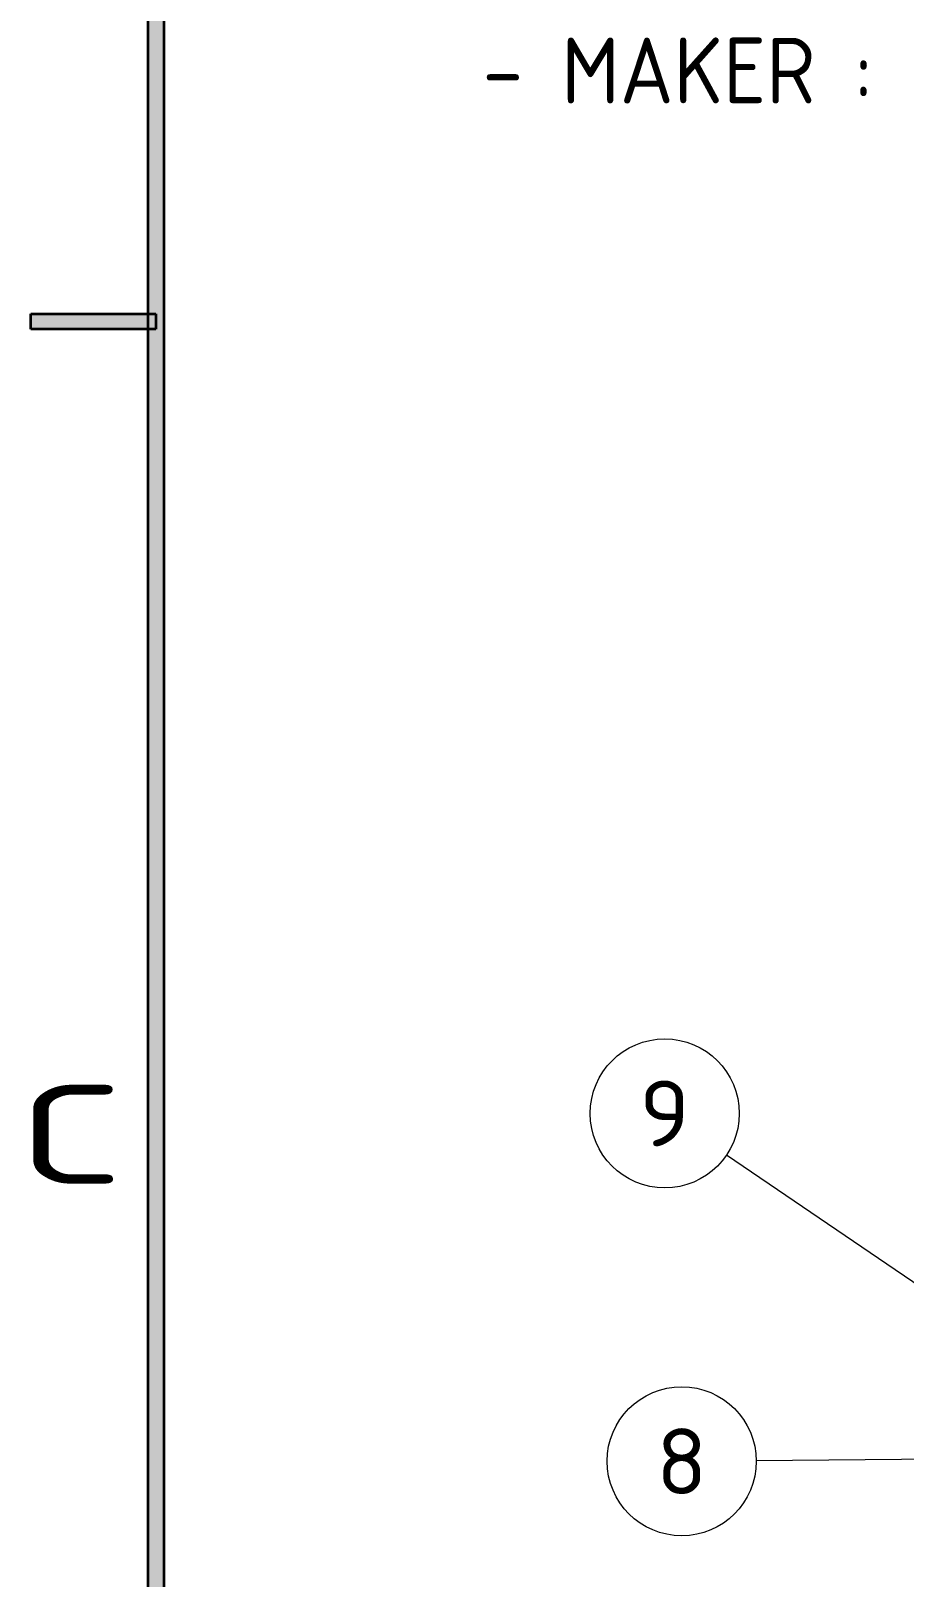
# Model space of a CAD drawing. Extents: x 23 to 417, y 3 to 294.
# Drawn here: x 26.2 to 52.73, y 160.34 to 207.33 of the extents above; entities that cross this region are included whole.
import ezdxf
from ezdxf.enums import TextEntityAlignment as Align

# ---------------------------------------------------------------- set-up
doc = ezdxf.new("R2010")
doc.units = 0
doc.layers.get('0').update_dxf_attribs({"lineweight": 13})
doc.layers.add('3', color=7, linetype='Continuous', lineweight=13)
doc.styles.get("Standard").update_dxf_attribs({"font": 'isocp.shx'})

# ---------------------------------------------------------------- blocks, each defined once
blk = doc.blocks.new('BLOCK4014')
at = {"layer": '3', "color": 7, "lineweight": 13}
blk.add_text('C', height=3, dxfattribs=at).set_placement((25.789, 172.294), (29.019, 172.294), align=Align.FIT)
blk = doc.blocks.new('BLOCK4161')
at = {"layer": '3', "color": 7, "lineweight": 5}
blk.add_solid([(29.763, 287), (30.237, 287), (29.763, 9.762), (30.237, 10.238)], dxfattribs=at)
blk = doc.blocks.new('BLOCK4173')
at = {"layer": '3', "color": 7, "lineweight": 5}
blk.add_solid([(26.2, 198.262), (26.2, 198.738), (30, 198.262), (30, 198.738)], dxfattribs=at)
blk = doc.blocks.new('BLOCK4439')
at = {"color": 7, "lineweight": 13}
blk.add_line((-71.13, 56.23), (-114.76, 55.9), dxfattribs=at)
blk.add_lwpolyline([(-80.77, 53.57), (-71.13, 56.23), (-80.8, 58.75)], dxfattribs=at)
blk.add_circle((-126.09, 55.81), 11.33, dxfattribs=at)
blk.add_text('8', height=10, dxfattribs=at).set_placement((-129.97, 50.81), (-122.2, 50.81), align=Align.FIT)
blk = doc.blocks.new('BLOCK4440')
at = {"color": 7, "lineweight": 13}
blk.add_line((-67.85, 67.38), (-119.29, 102.3), dxfattribs=at)
blk.add_lwpolyline([(-77.29, 70.66), (-67.85, 67.38), (-74.39, 74.95)], dxfattribs=at)
blk.add_circle((-128.67, 108.67), 11.33, dxfattribs=at)
blk.add_text('9', height=10, dxfattribs=at).set_placement((-132.55, 103.67), (-124.78, 103.67), align=Align.FIT)
blk = doc.blocks.new('BLOCK4703')
at = {"color": 7, "lineweight": 13}
for s, p, p2 in [('12.SURFACE TREATMENT ', (42.002, 214.258), (77.863, 214.258)), ('   1) ITEM : NO.1,2,3,4', (42.002, 211.137), (70.106, 211.137)), ('      - COLOR : BLACK ', (42.002, 208.015), (70.57, 208.015)), ('      - COLOR CODE : UT-721N TOP N-1.5,G20', (42.002, 204.894), (101, 204.894)), ('      - MAKER : PPG', (42.002, 201.772), (66.532, 201.772))]:
    blk.add_text(s, height=2, dxfattribs=at).set_placement(p, p2, align=Align.FIT)

msp = doc.modelspace()

# ---------------------------------------------------------------- linework, layer by layer
at = {"layer": '3', "color": 7, "lineweight": 35}
for p, q in [((29.7625, 9.7625), (29.7625, 287)), ((30.2375, 287), (30.2375, 10.2375))]:
    msp.add_line(p, q, dxfattribs=at)
at = {"layer": '3', "color": 7, "lineweight": 35, "ltscale": 0.011875}
for p, q in [((26.2, 198.2625), (26.2, 198.7375)), ((30, 198.7375), (30, 198.2625))]:
    msp.add_line(p, q, dxfattribs=at)
at = {"layer": '3', "color": 7, "lineweight": 35, "ltscale": 0.095}
for p, q in [((26.2, 198.7375), (30, 198.7375)), ((30, 198.2625), (26.2, 198.2625))]:
    msp.add_line(p, q, dxfattribs=at)

# ---------------------------------------------------------------- block references
at = {"lineweight": 0}
msp.add_blockref('BLOCK4703', (-9.0333, 3.3566), dxfattribs=at)
at = {"lineweight": 0, "xscale": 0.2, "yscale": 0.2, "zscale": 0.2}
for name in ['BLOCK4440', 'BLOCK4439']:
    msp.add_blockref(name, (71.1932, 152.6987), dxfattribs=at)
at = {"layer": '3', "lineweight": 0}
for name in ['BLOCK4161', 'BLOCK4173', 'BLOCK4014']:
    msp.add_blockref(name, (0, 0), dxfattribs=at)

doc.saveas('drawing.dxf')
